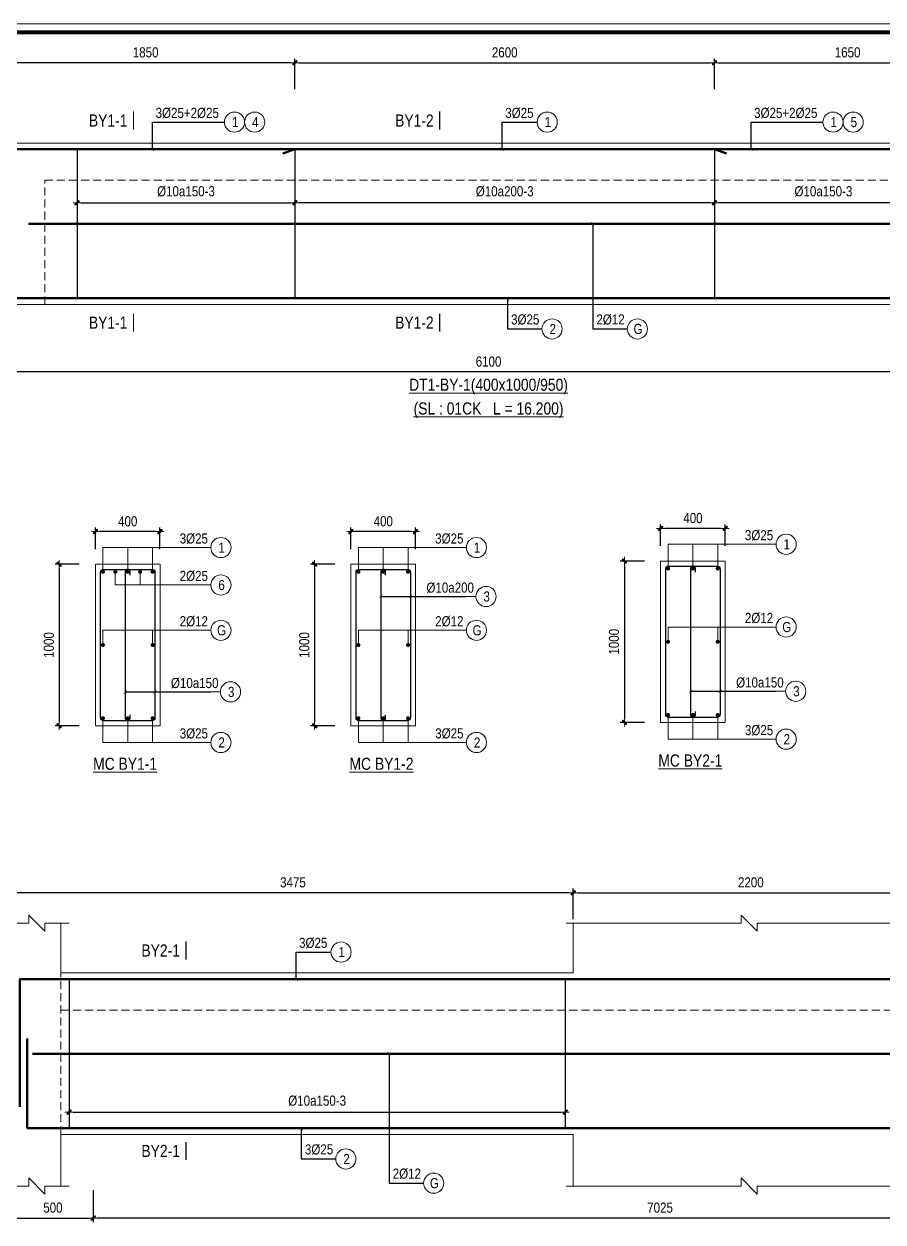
# Model space of a CAD drawing. Header units: millimetres. Extents: x 397144 to 8960116, y 345581 to 674207.
# Drawn here: x 4955070 to 4960394, y 632887 to 640310 of the extents above; entities that cross this region are included whole.
import ezdxf
from ezdxf.enums import TextEntityAlignment as Align

# ---------------------------------------------------------------- set-up
doc = ezdxf.new("R2010")
doc.units = ezdxf.units.MM
doc.header["$PDSIZE"] = -10
doc.linetypes.add('HIDDEN', pattern=[0.375, 0.25, -0.125])
doc.layers.get('0').update_dxf_attribs({"linetype": 'CONTINUOUS'})
doc.layers.get('Defpoints').update_dxf_attribs({"color": 12, "linetype": 'CONTINUOUS'})
for name, color, linetype, lineweight in [('CDAI', 8, 'CONTINUOUS', 30), ('CTHEP', 2, 'CONTINUOUS', 50), ('DBAO', 3, 'CONTINUOUS', 20), ('DGIONG', 4, 'CONTINUOUS', 13), ('KTH', 150, 'CONTINUOUS', 5), ('Net khuat', 8, 'HIDDEN', 13), ('STICK', 1, 'CONTINUOUS', 9), ('TEXT', 7, 'CONTINUOUS', 15)]:
    doc.layers.add(name, color=color, linetype=linetype, lineweight=lineweight)
doc.styles.add('Star-HelCon', font='VHELVCN_0.TTF')
doc.styles.add('TTP-HelCon', font='VHELVCN_0.TTF')
doc.styles.add('VNI-HELVE-CONDENSE', font='VHELVCN_0.TTF')
doc.dimstyles.new('kc-25', dxfattribs={"dimtxt": 62.5, "dimasz": 20, "dimexe": 20, "dimexo": 50, "dimgap": 25, "dimtad": 3, "dimdec": 0, "dimzin": 0, "dimdsep": 46, "dimtxsty": 'VNI-HELVE-CONDENSE', "dimblk": 'DIM', "dimcen": 2.5, "dimclrd": 256, "dimclre": 154, "dimclrt": 7, "dimaunit": 1, "dimadec": 0, "dimazin": 0, "dimtfac": 1, "dimtdec": 0, "dimtix": 1, "dimtmove": 0, "dimatfit": 3, "dimldrblk": 'DOT', "dimfxl": 1, "dimtolj": 1, "dimtzin": 0, "dimarcsym": 0})
doc.dimstyles.new('TTP-25', dxfattribs={"dimscale": 25, "dimtxt": 2.5, "dimasz": 1, "dimexe": 1, "dimexo": 1, "dimgap": 0.09, "dimtad": 0, "dimdec": 4, "dimrnd": 5, "dimzin": 9, "dimdsep": 46, "dimtxsty": 'TTP-HelCon', "dimblk": 'Stick1', "dimcen": 0.09, "dimdle": 1.5, "dimclrd": 256, "dimclre": 256, "dimclrt": 7, "dimadec": 0, "dimazin": 0, "dimtfac": 1, "dimtdec": 4, "dimtmove": 0, "dimatfit": 3, "dimldrblk": '_ArchTick1', "dimfxl": 1, "dimtvp": 1, "dimtolj": 1, "dimtzin": 0, "dimarcsym": 0})

# ---------------------------------------------------------------- blocks, each defined once
blk = doc.blocks.new('DIM')
h = blk.add_hatch(color=1)
h.paths.add_polyline_path([(0.49, 0.29, 1), (0.29, 0.49), (-0.19, 0), (0.19, 0)])
h.paths.add_polyline_path([(0.19, 0), (-0.19, 0), (-0.49, -0.29, 1), (-0.29, -0.49)])
at = {"color": 9}
for p, q in [((-0.19, 0), (-1.5, 0)), ((0.19, 0), (1.5, 0))]:
    blk.add_line(p, q, dxfattribs=at)
at = {"color": 1}
for p, q in [((-0.49, -0.29), (0.29, 0.49)), ((-0.29, -0.49), (0.49, 0.29)), ((-0.19, 0), (0.19, 0))]:
    blk.add_line(p, q, dxfattribs=at)
blk.add_arc((-0.39, -0.39), 0.138, 135, 315, dxfattribs=at)
blk = doc.blocks.new('Stick1')
at = {"layer": 'STICK'}
h = blk.add_hatch(color=256, dxfattribs=at)
edge = h.paths.add_edge_path()
edge.add_line((0.3, 0.5), (-0.5, -0.3))
edge.add_arc((-0.4, -0.4), 0.141, 135, 315)
edge.add_line((-0.3, -0.5), (0.5, 0.3))
edge.add_arc((0.4, 0.4), 0.141, 315, 495)
blk.add_line((1, 0), (-1, 0), dxfattribs=at)
blk.add_lwpolyline([(0.3, 0.5), (-0.5, -0.3, 1), (-0.3, -0.5), (0.5, 0.3, 1), (0.3, 0.5, 1)], format="xyb", dxfattribs=at)
blk = doc.blocks.new('*D440')
at = {"layer": 'Defpoints', "color": 0, "transparency": 16777216}
for p in [(4955399.4, 639342), (4956749.4, 639342), (4956749.4, 639202)]:
    blk.add_point(p, dxfattribs=at)
at = {"layer": 'KTH', "lineweight": -2, "transparency": 16777216}
for p, q in [((4955399.4, 639317), (4955399.4, 639177)), ((4956749.4, 639317), (4956749.4, 639177)), ((4955424.4, 639202), (4956724.4, 639202))]:
    blk.add_line(p, q, dxfattribs=at)
at = {"layer": 'KTH', "lineweight": -2, "transparency": 16777216, "xscale": 25, "yscale": 25, "zscale": 25, "rotation": 180}
blk.add_blockref('Stick1', (4955399.4, 639202), dxfattribs=at)
at = {"layer": 'KTH', "lineweight": -2, "transparency": 16777216, "xscale": 25, "yscale": 25, "zscale": 25}
blk.add_blockref('Stick1', (4956749.4, 639202), dxfattribs=at)
at = {"layer": 'KTH', "color": 7, "transparency": 16777216, "insert": (4956074.4, 639271.9), "char_height": 62.5, "attachment_point": 5, "style": 'TTP-HelCon'}
blk.add_mtext('\\A1;Þ10a150-3', dxfattribs=at)
blk = doc.blocks.new('_ArchTick1')
at = {"color": 0, "const_width": 3.81}
blk.add_lwpolyline([(-12.7, -12.7), (12.7, 12.7)], dxfattribs=at)
blk = doc.blocks.new('*D441')
at = {"layer": 'Defpoints', "color": 0, "transparency": 16777216}
for p in [(4954899.4, 640069.4), (4954899.4, 639880.4), (4956749.4, 639880.4)]:
    blk.add_point(p, dxfattribs=at)
at = {"layer": 'KTH', "lineweight": -2, "transparency": 16777216}
for p, q in [((4954899.4, 639905.4), (4954899.4, 640094.4)), ((4956724.4, 640069.4), (4954924.4, 640069.4)), ((4956749.4, 639905.4), (4956749.4, 640094.4))]:
    blk.add_line(p, q, dxfattribs=at)
at = {"layer": 'KTH', "lineweight": -2, "transparency": 16777216, "xscale": 25, "yscale": 25, "zscale": 25, "rotation": 180}
blk.add_blockref('Stick1', (4954899.4, 640069.4), dxfattribs=at)
at = {"layer": 'KTH', "lineweight": -2, "transparency": 16777216, "xscale": 25, "yscale": 25, "zscale": 25}
blk.add_blockref('Stick1', (4956749.4, 640069.4), dxfattribs=at)
at = {"layer": 'KTH', "color": 7, "transparency": 16777216, "insert": (4955824.4, 640133.2), "char_height": 62.5, "attachment_point": 5, "style": 'TTP-HelCon'}
blk.add_mtext('\\A1;1850', dxfattribs=at)
blk = doc.blocks.new('*D443')
at = {"layer": 'Defpoints', "color": 0, "transparency": 16777216}
for p in [(4954899.4, 638352), (4960999.4, 638352), (4954899.4, 638154)]:
    blk.add_point(p, dxfattribs=at)
at = {"layer": 'KTH', "lineweight": -2, "transparency": 16777216}
for p, q in [((4954899.4, 638327), (4954899.4, 638129)), ((4960999.4, 638327), (4960999.4, 638129)), ((4960974.4, 638154), (4954924.4, 638154))]:
    blk.add_line(p, q, dxfattribs=at)
at = {"layer": 'KTH', "lineweight": -2, "transparency": 16777216, "xscale": 25, "yscale": 25, "zscale": 25, "rotation": 180}
blk.add_blockref('Stick1', (4954899.4, 638154), dxfattribs=at)
at = {"layer": 'KTH', "lineweight": -2, "transparency": 16777216, "xscale": 25, "yscale": 25, "zscale": 25}
blk.add_blockref('Stick1', (4960999.4, 638154), dxfattribs=at)
at = {"layer": 'KTH', "color": 7, "transparency": 16777216, "insert": (4957949.4, 638217.8), "char_height": 62.5, "attachment_point": 5, "style": 'TTP-HelCon'}
blk.add_mtext('\\A1;6100', dxfattribs=at)
blk = doc.blocks.new('*D454')
at = {"layer": 'Defpoints', "color": 0, "transparency": 16777216}
for p in [(4959349.4, 640069.4), (4956749.4, 639880.4), (4959349.4, 639880.4)]:
    blk.add_point(p, dxfattribs=at)
at = {"layer": 'KTH', "lineweight": -2, "transparency": 16777216}
for p, q in [((4956749.4, 639905.4), (4956749.4, 640094.4)), ((4956774.4, 640069.4), (4959324.4, 640069.4)), ((4959349.4, 639905.4), (4959349.4, 640094.4))]:
    blk.add_line(p, q, dxfattribs=at)
at = {"layer": 'KTH', "lineweight": -2, "transparency": 16777216, "xscale": 25, "yscale": 25, "zscale": 25, "rotation": 180}
blk.add_blockref('Stick1', (4956749.4, 640069.4), dxfattribs=at)
at = {"layer": 'KTH', "lineweight": -2, "transparency": 16777216, "xscale": 25, "yscale": 25, "zscale": 25}
blk.add_blockref('Stick1', (4959349.4, 640069.4), dxfattribs=at)
at = {"layer": 'KTH', "color": 7, "transparency": 16777216, "insert": (4958049.4, 640133.2), "char_height": 62.5, "attachment_point": 5, "style": 'TTP-HelCon'}
blk.add_mtext('\\A1;2600', dxfattribs=at)
blk = doc.blocks.new('*D455')
at = {"layer": 'Defpoints', "color": 0, "transparency": 16777216}
for p in [(4960999.4, 640069.4), (4959349.4, 639880.4), (4960999.4, 639880.4)]:
    blk.add_point(p, dxfattribs=at)
at = {"layer": 'KTH', "lineweight": -2, "transparency": 16777216}
for p, q in [((4959349.4, 639905.4), (4959349.4, 640094.4)), ((4959374.4, 640069.4), (4960974.4, 640069.4)), ((4960999.4, 639905.4), (4960999.4, 640094.4))]:
    blk.add_line(p, q, dxfattribs=at)
at = {"layer": 'KTH', "lineweight": -2, "transparency": 16777216, "xscale": 25, "yscale": 25, "zscale": 25, "rotation": 180}
blk.add_blockref('Stick1', (4959349.4, 640069.4), dxfattribs=at)
at = {"layer": 'KTH', "lineweight": -2, "transparency": 16777216, "xscale": 25, "yscale": 25, "zscale": 25}
blk.add_blockref('Stick1', (4960999.4, 640069.4), dxfattribs=at)
at = {"layer": 'KTH', "color": 7, "transparency": 16777216, "insert": (4960174.4, 640133.2), "char_height": 62.5, "attachment_point": 5, "style": 'TTP-HelCon'}
blk.add_mtext('\\A1;1650', dxfattribs=at)
blk = doc.blocks.new('*D456')
at = {"layer": 'Defpoints', "color": 0, "transparency": 16777216}
for p in [(4959349.4, 639342), (4960699.4, 639342), (4959349.4, 639202)]:
    blk.add_point(p, dxfattribs=at)
at = {"layer": 'KTH', "lineweight": -2, "transparency": 16777216}
for p, q in [((4959349.4, 639317), (4959349.4, 639177)), ((4960699.4, 639317), (4960699.4, 639177)), ((4960674.4, 639202), (4959374.4, 639202))]:
    blk.add_line(p, q, dxfattribs=at)
at = {"layer": 'KTH', "lineweight": -2, "transparency": 16777216, "xscale": 25, "yscale": 25, "zscale": 25, "rotation": 180}
blk.add_blockref('Stick1', (4959349.4, 639202), dxfattribs=at)
at = {"layer": 'KTH', "lineweight": -2, "transparency": 16777216, "xscale": 25, "yscale": 25, "zscale": 25}
blk.add_blockref('Stick1', (4960699.4, 639202), dxfattribs=at)
at = {"layer": 'KTH', "color": 7, "transparency": 16777216, "insert": (4960024.4, 639271.9), "char_height": 62.5, "attachment_point": 5, "style": 'TTP-HelCon'}
blk.add_mtext('\\A1;Þ10a150-3', dxfattribs=at)
blk = doc.blocks.new('*D457')
at = {"layer": 'Defpoints', "color": 0, "transparency": 16777216}
for p in [(4956749.4, 639342), (4959349.4, 639342), (4956749.4, 639202)]:
    blk.add_point(p, dxfattribs=at)
at = {"layer": 'KTH', "lineweight": -2, "transparency": 16777216}
for p, q in [((4956749.4, 639317), (4956749.4, 639177)), ((4959349.4, 639317), (4959349.4, 639177)), ((4959324.4, 639202), (4956774.4, 639202))]:
    blk.add_line(p, q, dxfattribs=at)
at = {"layer": 'KTH', "lineweight": -2, "transparency": 16777216, "xscale": 25, "yscale": 25, "zscale": 25, "rotation": 180}
blk.add_blockref('Stick1', (4956749.4, 639202), dxfattribs=at)
at = {"layer": 'KTH', "lineweight": -2, "transparency": 16777216, "xscale": 25, "yscale": 25, "zscale": 25}
blk.add_blockref('Stick1', (4959349.4, 639202), dxfattribs=at)
at = {"layer": 'KTH', "color": 7, "transparency": 16777216, "insert": (4958049.4, 639271.9), "char_height": 62.5, "attachment_point": 5, "style": 'TTP-HelCon'}
blk.add_mtext('\\A1;Þ10a200-3', dxfattribs=at)
blk = doc.blocks.new('*D463')
at = {"layer": 'Defpoints', "color": 0, "transparency": 16777216}
for p in [(4955349.7, 634008.1), (4958424.7, 634008.1), (4958424.7, 633568.1)]:
    blk.add_point(p, dxfattribs=at)
at = {"layer": 'KTH', "lineweight": -2, "transparency": 16777216}
for p, q in [((4955349.7, 633983.1), (4955349.7, 633543.1)), ((4958424.7, 633983.1), (4958424.7, 633543.1)), ((4955374.7, 633568.1), (4958399.7, 633568.1))]:
    blk.add_line(p, q, dxfattribs=at)
at = {"layer": 'KTH', "lineweight": -2, "transparency": 16777216, "xscale": 25, "yscale": 25, "zscale": 25, "rotation": 180}
blk.add_blockref('Stick1', (4955349.7, 633568.1), dxfattribs=at)
at = {"layer": 'KTH', "lineweight": -2, "transparency": 16777216, "xscale": 25, "yscale": 25, "zscale": 25}
blk.add_blockref('Stick1', (4958424.7, 633568.1), dxfattribs=at)
at = {"layer": 'KTH', "color": 7, "transparency": 16777216, "insert": (4956887.2, 633638), "char_height": 62.5, "attachment_point": 5, "style": 'TTP-HelCon'}
blk.add_mtext('\\A1;Þ10a150-3', dxfattribs=at)
blk = doc.blocks.new('*D464')
at = {"layer": 'Defpoints', "color": 0, "transparency": 16777216}
for p in [(4954999.7, 634927.4), (4954999.7, 634738.4), (4958474.7, 634738.4)]:
    blk.add_point(p, dxfattribs=at)
at = {"layer": 'KTH', "lineweight": -2, "transparency": 16777216}
for p, q in [((4954999.7, 634763.4), (4954999.7, 634952.4)), ((4958449.7, 634927.4), (4955024.7, 634927.4)), ((4958474.7, 634763.4), (4958474.7, 634952.4))]:
    blk.add_line(p, q, dxfattribs=at)
at = {"layer": 'KTH', "lineweight": -2, "transparency": 16777216, "xscale": 25, "yscale": 25, "zscale": 25, "rotation": 180}
blk.add_blockref('Stick1', (4954999.7, 634927.4), dxfattribs=at)
at = {"layer": 'KTH', "lineweight": -2, "transparency": 16777216, "xscale": 25, "yscale": 25, "zscale": 25}
blk.add_blockref('Stick1', (4958474.7, 634927.4), dxfattribs=at)
at = {"layer": 'KTH', "color": 7, "transparency": 16777216, "insert": (4956737.2, 634991.2), "char_height": 62.5, "attachment_point": 5, "style": 'TTP-HelCon'}
blk.add_mtext('\\A1;3475', dxfattribs=at)
blk = doc.blocks.new('*D466')
at = {"layer": 'Defpoints', "color": 0, "transparency": 16777216}
for p in [(4955499.7, 633110), (4962524.7, 633110), (4955499.7, 632912)]:
    blk.add_point(p, dxfattribs=at)
at = {"layer": 'KTH', "lineweight": -2, "transparency": 16777216}
for p, q in [((4955499.7, 633085), (4955499.7, 632887)), ((4962524.7, 633085), (4962524.7, 632887)), ((4962499.7, 632912), (4955524.7, 632912))]:
    blk.add_line(p, q, dxfattribs=at)
at = {"layer": 'KTH', "lineweight": -2, "transparency": 16777216, "xscale": 25, "yscale": 25, "zscale": 25, "rotation": 180}
blk.add_blockref('Stick1', (4955499.7, 632912), dxfattribs=at)
at = {"layer": 'KTH', "lineweight": -2, "transparency": 16777216, "xscale": 25, "yscale": 25, "zscale": 25}
blk.add_blockref('Stick1', (4962524.7, 632912), dxfattribs=at)
at = {"layer": 'KTH', "color": 7, "transparency": 16777216, "insert": (4959012.2, 632975.8), "char_height": 62.5, "attachment_point": 5, "style": 'TTP-HelCon'}
blk.add_mtext('\\A1;7025', dxfattribs=at)
blk = doc.blocks.new('*D477')
at = {"layer": 'Defpoints', "color": 0, "transparency": 16777216}
for p in [(4954999.7, 633110), (4955499.7, 633110), (4955499.7, 632912)]:
    blk.add_point(p, dxfattribs=at)
at = {"layer": 'KTH', "lineweight": -2, "transparency": 16777216}
for p, q in [((4954999.7, 633085), (4954999.7, 632887)), ((4955499.7, 633085), (4955499.7, 632887)), ((4955024.7, 632912), (4955474.7, 632912))]:
    blk.add_line(p, q, dxfattribs=at)
at = {"layer": 'KTH', "lineweight": -2, "transparency": 16777216, "xscale": 25, "yscale": 25, "zscale": 25, "rotation": 180}
blk.add_blockref('Stick1', (4954999.7, 632912), dxfattribs=at)
at = {"layer": 'KTH', "lineweight": -2, "transparency": 16777216, "xscale": 25, "yscale": 25, "zscale": 25}
blk.add_blockref('Stick1', (4955499.7, 632912), dxfattribs=at)
at = {"layer": 'KTH', "color": 7, "transparency": 16777216, "insert": (4955249.7, 632975.8), "char_height": 62.5, "attachment_point": 5, "style": 'TTP-HelCon'}
blk.add_mtext('\\A1;500', dxfattribs=at)
blk = doc.blocks.new('CHG_XX_Khung ten')
blk.add_lwpolyline([(15, 579), (826, 579), (826, 15), (15, 15)], close=True)
at = {"color": 4, "linetype": 'Continuous', "const_width": 1}
blk.add_lwpolyline([(17, 577), (824, 577), (824, 17), (17, 17)], close=True, dxfattribs=at)
blk = doc.blocks.new('MC')
at = {"layer": 'CTHEP', "const_width": 10}
blk.add_lwpolyline([(0, 150), (0, 0)], dxfattribs=at)
at = {"layer": 'TEXT', "style": 'TTP-HelCon'}
blk.add_attdef('A', text='', height=100, dxfattribs=at).set_placement((-50, 25.5), align=Align.RIGHT)
blk = doc.blocks.new('*D991')
at = {"layer": 'Defpoints', "color": 0, "ltscale": 500, "transparency": 16777216}
for p in [(4955513.4, 637164.1), (4955513.4, 637030.9), (4955913.4, 637030.9)]:
    blk.add_point(p, dxfattribs=at)
at = {"layer": 'KTH', "lineweight": -2, "ltscale": 500, "transparency": 16777216}
for p, q in [((4955513.4, 637055.9), (4955513.4, 637189.1)), ((4955888.4, 637164.1), (4955538.4, 637164.1)), ((4955913.4, 637055.9), (4955913.4, 637189.1))]:
    blk.add_line(p, q, dxfattribs=at)
at = {"layer": 'KTH', "lineweight": -2, "ltscale": 500, "transparency": 16777216, "xscale": 25, "yscale": 25, "zscale": 25, "rotation": 180}
blk.add_blockref('Stick1', (4955513.4, 637164.1), dxfattribs=at)
at = {"layer": 'KTH', "lineweight": -2, "ltscale": 500, "transparency": 16777216, "xscale": 25, "yscale": 25, "zscale": 25}
blk.add_blockref('Stick1', (4955913.4, 637164.1), dxfattribs=at)
at = {"layer": 'KTH', "color": 7, "ltscale": 500, "transparency": 16777216, "insert": (4955713.4, 637228), "char_height": 62.5, "attachment_point": 5, "style": 'TTP-HelCon'}
blk.add_mtext('\\A1;400', dxfattribs=at)
blk = doc.blocks.new('*D992')
at = {"layer": 'Defpoints', "color": 0, "ltscale": 500, "transparency": 16777216}
for p in [(4955438.3, 636961.9), (4955288.4, 635961.9), (4955438.3, 635961.9)]:
    blk.add_point(p, dxfattribs=at)
at = {"layer": 'KTH', "lineweight": -2, "ltscale": 500, "transparency": 16777216}
for p, q in [((4955413.3, 636961.9), (4955263.4, 636961.9)), ((4955288.4, 636936.9), (4955288.4, 635986.9)), ((4955413.3, 635961.9), (4955263.4, 635961.9))]:
    blk.add_line(p, q, dxfattribs=at)
at = {"layer": 'KTH', "lineweight": -2, "ltscale": 500, "transparency": 16777216, "xscale": 25, "yscale": 25, "zscale": 25}
for p, rotation in [((4955288.4, 636961.9), 90), ((4955288.4, 635961.9), 270)]:
    blk.add_blockref('Stick1', p, dxfattribs=dict(at, rotation=rotation))
at = {"layer": 'KTH', "color": 7, "ltscale": 500, "transparency": 16777216, "insert": (4955224.6, 636461.9), "char_height": 62.5, "attachment_point": 5, "rotation": 90, "style": 'TTP-HelCon'}
blk.add_mtext('\\A1;1000', dxfattribs=at)
blk = doc.blocks.new('*D993')
at = {"layer": 'Defpoints', "color": 0, "ltscale": 500, "transparency": 16777216}
for p in [(4957096.8, 637164.1), (4957096.8, 637030.9), (4957496.8, 637030.9)]:
    blk.add_point(p, dxfattribs=at)
at = {"layer": 'KTH', "lineweight": -2, "ltscale": 500, "transparency": 16777216}
for p, q in [((4957096.8, 637055.9), (4957096.8, 637189.1)), ((4957471.8, 637164.1), (4957121.8, 637164.1)), ((4957496.8, 637055.9), (4957496.8, 637189.1))]:
    blk.add_line(p, q, dxfattribs=at)
at = {"layer": 'KTH', "lineweight": -2, "ltscale": 500, "transparency": 16777216, "xscale": 25, "yscale": 25, "zscale": 25, "rotation": 180}
blk.add_blockref('Stick1', (4957096.8, 637164.1), dxfattribs=at)
at = {"layer": 'KTH', "lineweight": -2, "ltscale": 500, "transparency": 16777216, "xscale": 25, "yscale": 25, "zscale": 25}
blk.add_blockref('Stick1', (4957496.8, 637164.1), dxfattribs=at)
at = {"layer": 'KTH', "color": 7, "ltscale": 500, "transparency": 16777216, "insert": (4957296.8, 637228), "char_height": 62.5, "attachment_point": 5, "style": 'TTP-HelCon'}
blk.add_mtext('\\A1;400', dxfattribs=at)
blk = doc.blocks.new('*D994')
at = {"layer": 'Defpoints', "color": 0, "ltscale": 500, "transparency": 16777216}
for p in [(4957021.6, 636961.9), (4956871.8, 635961.9), (4957021.6, 635961.9)]:
    blk.add_point(p, dxfattribs=at)
at = {"layer": 'KTH', "lineweight": -2, "ltscale": 500, "transparency": 16777216}
for p, q in [((4956996.6, 636961.9), (4956846.8, 636961.9)), ((4956871.8, 636936.9), (4956871.8, 635986.9)), ((4956996.6, 635961.9), (4956846.8, 635961.9))]:
    blk.add_line(p, q, dxfattribs=at)
at = {"layer": 'KTH', "lineweight": -2, "ltscale": 500, "transparency": 16777216, "xscale": 25, "yscale": 25, "zscale": 25}
for p, rotation in [((4956871.8, 636961.9), 90), ((4956871.8, 635961.9), 270)]:
    blk.add_blockref('Stick1', p, dxfattribs=dict(at, rotation=rotation))
at = {"layer": 'KTH', "color": 7, "ltscale": 500, "transparency": 16777216, "insert": (4956807.9, 636461.9), "char_height": 62.5, "attachment_point": 5, "rotation": 90, "style": 'TTP-HelCon'}
blk.add_mtext('\\A1;1000', dxfattribs=at)
blk = doc.blocks.new('*D995')
at = {"layer": 'Defpoints', "color": 0, "transparency": 16777216}
for p in [(4960674.7, 634927.4), (4958474.7, 634738.4), (4960674.7, 634738.4)]:
    blk.add_point(p, dxfattribs=at)
at = {"layer": 'KTH', "lineweight": -2, "transparency": 16777216}
for p, q in [((4958474.7, 634763.4), (4958474.7, 634952.4)), ((4958499.7, 634927.4), (4960649.7, 634927.4)), ((4960674.7, 634763.4), (4960674.7, 634952.4))]:
    blk.add_line(p, q, dxfattribs=at)
at = {"layer": 'KTH', "lineweight": -2, "transparency": 16777216, "xscale": 25, "yscale": 25, "zscale": 25, "rotation": 180}
blk.add_blockref('Stick1', (4958474.7, 634927.4), dxfattribs=at)
at = {"layer": 'KTH', "lineweight": -2, "transparency": 16777216, "xscale": 25, "yscale": 25, "zscale": 25}
blk.add_blockref('Stick1', (4960674.7, 634927.4), dxfattribs=at)
at = {"layer": 'KTH', "color": 7, "transparency": 16777216, "insert": (4959574.7, 634991.2), "char_height": 62.5, "attachment_point": 5, "style": 'TTP-HelCon'}
blk.add_mtext('\\A1;2200', dxfattribs=at)
blk = doc.blocks.new('*D996')
at = {"layer": 'Defpoints', "color": 0, "ltscale": 500, "transparency": 16777216}
for p in [(4959015.9, 637184.4), (4959015.9, 637051.2), (4959415.9, 637051.2)]:
    blk.add_point(p, dxfattribs=at)
at = {"layer": 'KTH', "lineweight": -2, "ltscale": 500, "transparency": 16777216}
for p, q in [((4959015.9, 637076.2), (4959015.9, 637209.4)), ((4959390.9, 637184.4), (4959040.9, 637184.4)), ((4959415.9, 637076.2), (4959415.9, 637209.4))]:
    blk.add_line(p, q, dxfattribs=at)
at = {"layer": 'KTH', "lineweight": -2, "ltscale": 500, "transparency": 16777216, "xscale": 25, "yscale": 25, "zscale": 25, "rotation": 180}
blk.add_blockref('Stick1', (4959015.9, 637184.4), dxfattribs=at)
at = {"layer": 'KTH', "lineweight": -2, "ltscale": 500, "transparency": 16777216, "xscale": 25, "yscale": 25, "zscale": 25}
blk.add_blockref('Stick1', (4959415.9, 637184.4), dxfattribs=at)
at = {"layer": 'KTH', "color": 7, "ltscale": 500, "transparency": 16777216, "insert": (4959215.9, 637248.3), "char_height": 62.5, "attachment_point": 5, "style": 'TTP-HelCon'}
blk.add_mtext('\\A1;400', dxfattribs=at)
blk = doc.blocks.new('*D997')
at = {"layer": 'Defpoints', "color": 0, "ltscale": 500, "transparency": 16777216}
for p in [(4958940.7, 636982.2), (4958790.9, 635982.2), (4958940.7, 635982.2)]:
    blk.add_point(p, dxfattribs=at)
at = {"layer": 'KTH', "lineweight": -2, "ltscale": 500, "transparency": 16777216}
for p, q in [((4958915.7, 636982.2), (4958765.9, 636982.2)), ((4958790.9, 636957.2), (4958790.9, 636007.2)), ((4958915.7, 635982.2), (4958765.9, 635982.2))]:
    blk.add_line(p, q, dxfattribs=at)
at = {"layer": 'KTH', "lineweight": -2, "ltscale": 500, "transparency": 16777216, "xscale": 25, "yscale": 25, "zscale": 25}
for p, rotation in [((4958790.9, 636982.2), 90), ((4958790.9, 635982.2), 270)]:
    blk.add_blockref('Stick1', p, dxfattribs=dict(at, rotation=rotation))
at = {"layer": 'KTH', "color": 7, "ltscale": 500, "transparency": 16777216, "insert": (4958727, 636482.2), "char_height": 62.5, "attachment_point": 5, "rotation": 90, "style": 'TTP-HelCon'}
blk.add_mtext('\\A1;1000', dxfattribs=at)

msp = doc.modelspace()

# ---------------------------------------------------------------- linework, layer by layer
at = {"layer": 'CDAI', "ltscale": 52.5}
for p, q in [((4955399.3638, 639532.96464), (4955399.3638, 638610.96464)), ((4956749.3638, 639532.96464), (4956749.3638, 638610.96464)), ((4959349.3638, 639532.96464), (4959349.3638, 638610.96464)), ((4955349.67268, 634394.97938), (4955349.67268, 633464.97938))]:
    msp.add_line(p, q, dxfattribs=at)
at = {"layer": 'CTHEP'}
for p, q in [((4956674.3638, 639507.96464), (4956749.3638, 639532.96464)), ((4959424.3638, 639507.96464), (4959349.3638, 639532.96464))]:
    msp.add_line(p, q, dxfattribs=at)
for points in [[(4971069.36379, 639532.96464), (4954929.3638, 639532.96464)], [(4954999.3638, 638610.96464), (4971035.14123, 638610.96464)], [(4959674.67268, 634390.97938), (4955044.67268, 634390.97938), (4955044.67268, 633600.11032)], [(4968924.67268, 633765.54946), (4968924.67268, 633765.54946), (4968924.67268, 634390.97938), (4959674.67268, 634390.97938)], [(4955090.52796, 634021.86718), (4955090.52796, 634021.86718), (4955090.52796, 633468.97938), (4959674.67268, 633468.97938)], [(4959674.67268, 633468.97938), (4968874.67268, 633468.97938), (4968874.67268, 633993.54109)]]:
    msp.add_lwpolyline(points, dxfattribs=at)
at = {"layer": 'DBAO'}
for points in [[(4960749.3638, 639571.96464), (4954899.3638, 639571.96464), (4954899.3638, 638571.96464), (4960749.3638, 638571.96464)], [(4955299.67268, 634738.37372), (4955299.67268, 634429.97938), (4958474.67268, 634429.97938)], [(4955299.67268, 633109.97938), (4955299.67268, 633429.97938), (4958474.67268, 633429.97938)]]:
    msp.add_lwpolyline(points, dxfattribs=at)
at = {"layer": 'DGIONG'}
for points in [[(4954949.67268, 634738.37372), (4955099.67268, 634738.37372), (4955099.67268, 634788.37372), (4955199.67268, 634688.37372), (4955199.67268, 634738.37372), (4955349.67268, 634738.37372)], [(4954949.67268, 633109.97938), (4955099.67268, 633109.97938), (4955099.67268, 633159.97938), (4955199.67268, 633059.97938), (4955199.67268, 633109.97938), (4955349.67268, 633109.97938)]]:
    msp.add_lwpolyline(points, dxfattribs=at)
for centre in [(4958313.06411, 639701.47375), (4958342.92521, 638419.92038), (4957035.40237, 634559.48849), (4957065.26346, 633277.93512)]:
    msp.add_circle(centre, 62.5, dxfattribs=at)
at = {"layer": 'Net khuat', "ltscale": 200}
for p, q in [((4955299.67268, 633429.97938), (4955299.67268, 634429.97938)), ((4955299.67268, 634199.97938), (4968524.67268, 634199.97938))]:
    msp.add_line(p, q, dxfattribs=at)
msp.add_lwpolyline([(4954899.3638, 638571.96464), (4954899.3638, 638571.96464), (4955199.3638, 638571.96464), (4955199.3638, 639341.96464), (4970799.36379, 639341.96464), (4970799.36379, 638571.96464), (4970799.36379, 638571.96464), (4971099.36379, 638571.96464)], dxfattribs=at)

# ---------------------------------------------------------------- texts
at = {"layer": 'TEXT', "style": 'TTP-HelCon'}
for p in [(4958052.94023, 639727.32669), (4958089.11734, 638447.81743), (4956775.27848, 634585.34143), (4956811.45559, 633305.83218)]:
    msp.add_text('3Þ25', height=62.5, dxfattribs=at).set_placement(p)
at = {"layer": 'TEXT', "style": 'Star-HelCon'}
for s, p in [('1', (4958317.23078, 639701.47375)), ('2', (4958347.09187, 638419.92038)), ('1', (4957039.56903, 634559.48849)), ('2', (4957069.43013, 633277.93512))]:
    msp.add_text(s, height=62.5, dxfattribs=at).set_placement(p, align=Align.MIDDLE)
at = {"layer": 'TEXT', "style": 'TTP-HelCon'}
for s, p in [('%%UDT1-BY-1(400x1000/950)', (4957949.3638, 638036.87685)), ('%%U(SL : 01CK   L = 16.200)', (4957949.3638, 637889.98225))]:
    msp.add_text(s, height=75, dxfattribs=at).set_placement(p, align=Align.CENTER)

# ---------------------------------------------------------------- dimensions: what is measured, and where the dimension line sits
at = {"layer": 'KTH'}
for base, p1, p2, picture, middle in [((4954899.3638, 640069.35898), (4956749.3638, 639880.35898), (4954899.3638, 639880.35898), '*D441', (4955824.3638, 640133.19231)), ((4954899.3638, 638153.98677), (4960999.3638, 638351.96464), (4954899.3638, 638351.96464), '*D443', (4957949.3638, 638217.8201)), ((4954999.67268, 634927.37372), (4958474.67268, 634738.37372), (4954999.67268, 634738.37372), '*D464', (4956737.17268, 634991.20705)), ((4955499.67268, 632912.00151), (4962524.67268, 633109.97938), (4955499.67268, 633109.97938), '*D466', (4959012.17268, 632975.83484))]:
    dim = msp.add_linear_dim(base=base, p1=p1, p2=p2, dimstyle='TTP-25', override={"dimtmove": 1}, dxfattribs=at)
    dim.commit()
    dim.dimension.update_dxf_attribs({"geometry": picture, "text_midpoint": middle})
for base, p1, p2, picture, middle in [((4959349.3638, 640069.35898), (4956749.3638, 639880.35898), (4959349.3638, 639880.35898), '*D454', (4958049.3638, 640133.19231)), ((4960999.3638, 640069.35898), (4959349.3638, 639880.35898), (4960999.3638, 639880.35898), '*D455', (4960174.3638, 640133.19231)), ((4955499.67268, 632912.00151), (4954999.67268, 633109.97938), (4955499.67268, 633109.97938), '*D477', (4955249.67268, 632975.83484))]:
    dim = msp.add_linear_dim(base=base, p1=p1, p2=p2, angle=180, dimstyle='TTP-25', override={"dimtmove": 1}, dxfattribs=at)
    dim.commit()
    dim.dimension.update_dxf_attribs({"geometry": picture, "text_midpoint": middle})
for base, p1, p2, picture, middle in [((4956749.3638, 639201.95146), (4955399.3638, 639341.96464), (4956749.3638, 639341.96464), '*D440', (4956074.3638, 639271.86812)), ((4958424.67268, 633568.11068), (4955349.67268, 634008.12386), (4958424.67268, 634008.12386), '*D463', (4956887.17268, 633638.02735))]:
    dim = msp.add_linear_dim(base=base, p1=p1, p2=p2, text='Þ10a150-3', dimstyle='TTP-25', override={"dimtmove": 1}, dxfattribs=at)
    dim.commit()
    dim.dimension.update_dxf_attribs({"geometry": picture, "text_midpoint": middle})
for base, p1, p2, text, picture, middle in [((4956749.3638, 639201.95146), (4959349.3638, 639341.96464), (4956749.3638, 639341.96464), 'Þ10a200-3', '*D457', (4958049.3638, 639271.86812)), ((4959349.3638, 639201.95146), (4960699.3638, 639341.96464), (4959349.3638, 639341.96464), 'Þ10a150-3', '*D456', (4960024.3638, 639271.86812))]:
    dim = msp.add_linear_dim(base=base, p1=p1, p2=p2, angle=180, text=text, dimstyle='TTP-25', override={"dimtmove": 1}, dxfattribs=at)
    dim.commit()
    dim.dimension.update_dxf_attribs({"geometry": picture, "text_midpoint": middle})

# ---------------------------------------------------------------- leaders
at = {"layer": 'DGIONG'}
for points in [[(4958034.42846, 639532.96464), (4958034.42819, 639701.47375), (4958250.56411, 639701.47375)], [(4958066.10557, 638606.96464), (4958066.10531, 638419.92038), (4958280.42521, 638419.92038)], [(4956756.76671, 634390.97938), (4956756.76645, 634559.48849), (4956972.90237, 634559.48849)], [(4956788.44383, 633464.97938), (4956788.44356, 633277.93512), (4957002.76346, 633277.93512)]]:
    msp.add_leader(points, dimstyle='kc-25', override={"dimtad": 0, "dimldrblk": 'ArchTick', "dimfxl": 100, "dimarcsym": 1}, dxfattribs=at)

# ---------------------------------------------------------------- next in the draw order: block references
at = {"layer": 'KTH', "ltscale": 0.8, "xscale": 25.92478421702978, "yscale": 25.92478421702978, "zscale": 25.92478421702978}
msp.add_blockref('CHG_XX_Khung ten', (4953653.34321, 625299.06132), dxfattribs=at)

# ---------------------------------------------------------------- next in the draw order: linework, layer by layer
at = {"layer": 'CDAI', "ltscale": 52.5}
msp.add_line((4958424.67268, 634394.97938), (4958424.67268, 633464.97938), dxfattribs=at)
at = {"layer": 'CDAI'}
for points in [[(4955563.4199, 636930.6303), (4955863.4199, 636930.6303, -0.4142135624), (4955882.1699, 636911.8803), (4955882.1699, 636011.8803, -0.4142135624), (4955863.4199, 635993.1303), (4955563.4199, 635993.1303, -0.4142135624), (4955544.6699, 636011.8803), (4955544.6699, 636911.8803, -0.4142135624)], [(4957146.76931, 636930.6303), (4957446.76931, 636930.6303, -0.4142135624), (4957465.51931, 636911.8803), (4957465.51931, 636011.8803, -0.4142135624), (4957446.76931, 635993.1303), (4957146.76931, 635993.1303, -0.4142135624), (4957128.01931, 636011.8803), (4957128.01931, 636911.8803, -0.4142135624)], [(4959065.86486, 636950.9479), (4959365.86486, 636950.9479, -0.4142135624), (4959384.61486, 636932.1979), (4959384.61486, 636032.1979, -0.4142135624), (4959365.86486, 636013.4479), (4959065.86486, 636013.4479, -0.4142135624), (4959047.11486, 636032.1979), (4959047.11486, 636932.1979, -0.4142135624)]]:
    msp.add_lwpolyline(points, format="xyb", close=True, dxfattribs=at)
for points in [[(4955728.4199, 636893.71031), (4955728.4199, 636915.6303, 0.4142135624), (4955713.4199, 636930.6303), (4955713.4199, 636930.6303, 0.4142135624), (4955698.4199, 636915.6303), (4955698.4199, 636008.1303, 0.4142135624), (4955713.4199, 635993.1303), (4955713.4199, 635993.1303, 0.4142135624), (4955728.4199, 636008.1303), (4955728.4199, 636030.05029)], [(4957311.76931, 636893.71031), (4957311.76931, 636915.6303, 0.4142135624), (4957296.76931, 636930.6303), (4957296.76931, 636930.6303, 0.4142135624), (4957281.76931, 636915.6303), (4957281.76931, 636008.1303, 0.4142135624), (4957296.76931, 635993.1303), (4957296.76931, 635993.1303, 0.4142135624), (4957311.76931, 636008.1303), (4957311.76931, 636030.05029)], [(4959230.86486, 636914.02791), (4959230.86486, 636935.9479, 0.4142135624), (4959215.86486, 636950.9479), (4959215.86486, 636950.9479, 0.4142135624), (4959200.86486, 636935.9479), (4959200.86486, 636028.4479, 0.4142135624), (4959215.86486, 636013.4479), (4959215.86486, 636013.4479, 0.4142135624), (4959230.86486, 636028.4479), (4959230.86486, 636050.36789)]]:
    msp.add_lwpolyline(points, format="xyb", dxfattribs=at)
at = {"layer": 'CTHEP'}
for p, q in [((4955097.97081, 639071.96464), (4971004.75718, 639071.96464)), ((4955123.15863, 633929.97938), (4960351.59074, 633929.97938)), ((4960351.59074, 633929.97938), (4968731.09356, 633929.97938))]:
    msp.add_line(p, q, dxfattribs=at)
at = {"layer": 'CTHEP', "const_width": 12.5}
for points in [[(4955553.4199, 636915.6303, 1), (4955565.9199, 636915.6303, 1)], [(4955630.2949, 636915.6303, 1), (4955642.7949, 636915.6303, 1)], [(4955707.1699, 636915.6303, 1), (4955719.6699, 636915.6303, 1)], [(4955796.5449, 636915.6303, -1), (4955784.0449, 636915.6303, -1)], [(4955860.9199, 636915.6303, 1), (4955873.4199, 636915.6303, 1)], [(4957136.76931, 636915.6303, 1), (4957149.26931, 636915.6303, 1)], [(4957290.51931, 636915.6303, 1), (4957303.01931, 636915.6303, 1)], [(4957444.26931, 636915.6303, 1), (4957456.76931, 636915.6303, 1)], [(4959055.86486, 636935.9479, 1), (4959068.36486, 636935.9479, 1)], [(4959209.61486, 636935.9479, 1), (4959222.11486, 636935.9479, 1)], [(4959363.36486, 636935.9479, 1), (4959375.86486, 636935.9479, 1)], [(4959055.86486, 636482.1979, 1), (4959068.36486, 636482.1979, 1)], [(4959363.36486, 636482.1979, 1), (4959375.86486, 636482.1979, 1)], [(4955553.4199, 636461.8803, 1), (4955565.9199, 636461.8803, 1)], [(4955860.9199, 636461.8803, 1), (4955873.4199, 636461.8803, 1)], [(4957136.76931, 636461.8803, 1), (4957149.26931, 636461.8803, 1)], [(4957444.26931, 636461.8803, 1), (4957456.76931, 636461.8803, 1)], [(4959055.86486, 636028.4479, 1), (4959068.36486, 636028.4479, 1)], [(4959209.61486, 636028.4479, 1), (4959222.11486, 636028.4479, 1)], [(4959363.36486, 636028.4479, 1), (4959375.86486, 636028.4479, 1)], [(4955553.4199, 636008.1303, 1), (4955565.9199, 636008.1303, 1)], [(4955707.1699, 636008.1303, 1), (4955719.6699, 636008.1303, 1)], [(4955860.9199, 636008.1303, 1), (4955873.4199, 636008.1303, 1)], [(4957136.76931, 636008.1303, 1), (4957149.26931, 636008.1303, 1)], [(4957290.51931, 636008.1303, 1), (4957303.01931, 636008.1303, 1)], [(4957444.26931, 636008.1303, 1), (4957456.76931, 636008.1303, 1)]]:
    msp.add_lwpolyline(points, format="xyb", close=True, dxfattribs=at)
at = {"layer": 'DBAO', "flags": 128}
for points in [[(4955913.4199, 636961.8803), (4955913.4199, 635961.8803), (4955513.4199, 635961.8803), (4955513.4199, 636961.8803)], [(4955513.4199, 636961.8803), (4955913.4199, 636961.8803)], [(4957496.76931, 636961.8803), (4957496.76931, 635961.8803), (4957096.76931, 635961.8803), (4957096.76931, 636961.8803)], [(4957096.76931, 636961.8803), (4957496.76931, 636961.8803)], [(4959415.86486, 636982.1979), (4959415.86486, 635982.1979), (4959015.86486, 635982.1979), (4959015.86486, 636982.1979)], [(4959015.86486, 636982.1979), (4959415.86486, 636982.1979)]]:
    msp.add_lwpolyline(points, dxfattribs=at)
at = {"layer": 'DBAO'}
for points in [[(4958474.67268, 634738.37372), (4958474.67268, 634429.97938)], [(4958474.67268, 633109.97938), (4958474.67268, 633429.97938)]]:
    msp.add_lwpolyline(points, dxfattribs=at)
at = {"layer": 'DGIONG'}
for p, q in [((4959062.11486, 636935.9479), (4959062.11486, 637085.9479)), ((4959062.11486, 637085.9479), (4959730.86486, 637085.9479)), ((4959215.86486, 636935.9479), (4959215.86486, 637085.9479)), ((4959369.61486, 636935.9479), (4959369.61486, 637085.9479)), ((4955559.6699, 636915.6303), (4955559.6699, 637065.6303)), ((4955559.6699, 637065.6303), (4956228.4199, 637065.6303)), ((4955713.4199, 636915.6303), (4955713.4199, 637065.6303)), ((4955867.1699, 636915.6303), (4955867.1699, 637065.6303)), ((4957143.01931, 636915.6303), (4957143.01931, 637065.6303)), ((4957143.01931, 637065.6303), (4957811.76931, 637065.6303)), ((4957296.76931, 636915.6303), (4957296.76931, 637065.6303)), ((4957450.51931, 636915.6303), (4957450.51931, 637065.6303)), ((4955636.5449, 636915.6303), (4955636.5449, 636833.70726)), ((4955790.2949, 636915.6303), (4955790.2949, 636833.70726)), ((4955636.5449, 636833.70726), (4956228.4199, 636833.70726)), ((4957465.51931, 636762.6863), (4957871.26931, 636762.6863)), ((4959062.11486, 636482.1979), (4959062.11486, 636573.35555)), ((4959062.11486, 636573.35555), (4959730.86486, 636573.35555)), ((4959369.44821, 636482.20013), (4959369.44821, 636573.35777)), ((4955559.6699, 636461.8803), (4955559.6699, 636553.03794)), ((4955559.6699, 636553.03794), (4956228.4199, 636553.03794)), ((4955867.00325, 636461.88252), (4955867.00325, 636553.04016)), ((4957143.01931, 636461.8803), (4957143.01931, 636553.03794)), ((4957143.01931, 636553.03794), (4957811.76931, 636553.03794)), ((4957450.51931, 636461.8803), (4957450.51931, 636553.03794)), ((4955882.1699, 636171.73858), (4956287.9199, 636171.73858)), ((4959384.61486, 636175.22597), (4959790.36486, 636175.22597)), ((4955559.6699, 635858.1303), (4955559.6699, 636008.1303)), ((4955713.4199, 635858.1303), (4955713.4199, 636008.1303)), ((4955867.1699, 635858.1303), (4955867.1699, 636008.1303)), ((4957143.01931, 635858.1303), (4957143.01931, 636008.1303)), ((4957296.76931, 635858.1303), (4957296.76931, 636008.1303)), ((4957450.51931, 635858.1303), (4957450.51931, 636008.1303)), ((4959062.11486, 635878.4479), (4959062.11486, 636028.4479)), ((4959215.86486, 635878.4479), (4959215.86486, 636028.4479)), ((4959369.61486, 635878.4479), (4959369.61486, 636028.4479)), ((4955559.6699, 635858.1303), (4956228.4199, 635858.1303)), ((4957143.01931, 635858.1303), (4957811.76931, 635858.1303)), ((4959062.11486, 635878.4479), (4959730.86486, 635878.4479))]:
    msp.add_line(p, q, dxfattribs=at)
for points in [[(4958429.38176, 634738.37372), (4959514.54859, 634738.37372), (4959514.54859, 634788.37372), (4959614.54859, 634688.37372), (4959614.54859, 634738.37372), (4960727.67008, 634738.37372)], [(4958429.38176, 633109.97938), (4959514.54859, 633109.97938), (4959514.54859, 633159.97938), (4959614.54859, 633059.97938), (4959614.54859, 633109.97938), (4960727.67008, 633109.97938)]]:
    msp.add_lwpolyline(points, dxfattribs=at)
for centre in [(4956375.19014, 639701.47375), (4956500.19014, 639701.47375), (4960084.0096, 639701.47375), (4960209.0096, 639701.47375), (4958871.60217, 638419.92038), (4959793.36486, 637085.9479), (4956290.9199, 637065.6303), (4957874.26931, 637065.6303), (4956290.9199, 636833.70726), (4957933.76931, 636762.6863), (4959793.36486, 636573.35555), (4956290.9199, 636553.03794), (4957874.26931, 636553.03794), (4956350.4199, 636171.73858), (4959852.86486, 636175.22597), (4956290.9199, 635858.1303), (4957874.26931, 635858.1303), (4959793.36486, 635878.4479), (4957609.45965, 633127.93512)]:
    msp.add_circle(centre, 62.5, dxfattribs=at)

# ---------------------------------------------------------------- next in the draw order: block references
at = {"xscale": 0.75, "yscale": 0.75, "zscale": 0.75}
for p, values in [((4955749.24557, 639654.85898), {'A': 'BY1-1'}), ((4957646.74455, 639654.85898), {'A': 'BY1-2'}), ((4955749.24557, 638402.62159), {'A': 'BY1-1'}), ((4957646.74455, 638402.62159), {'A': 'BY1-2'}), ((4956074.3624, 634512.87372), {'A': 'BY2-1'}), ((4956074.3624, 633270.63772), {'A': 'BY2-1'})]:
    msp.add_blockref('MC', p, dxfattribs=at).add_auto_attribs(values)

# ---------------------------------------------------------------- next in the draw order: texts
at = {"layer": 'TEXT', "style": 'TTP-HelCon'}
for s, p in [('3Þ25+2Þ25', (4955886.18812, 639727.32669)), ('3Þ25+2Þ25', (4959595.00758, 639727.32669)), ('2Þ12', (4958617.79431, 638447.81743)), ('2Þ12', (4957355.65178, 633155.83218))]:
    msp.add_text(s, height=62.5, dxfattribs=at).set_placement(p)
at = {"layer": 'TEXT', "style": 'Star-HelCon'}
for s, p in [('1', (4956379.3568, 639701.47375)), ('4', (4956504.3568, 639701.47375)), ('1', (4960088.17627, 639701.47375)), ('5', (4960213.17627, 639701.47375)), ('G', (4958875.76884, 638419.92038)), ('1', (4956295.08657, 637065.6303)), ('1', (4957878.43597, 637065.6303)), ('1', (4959797.53153, 637085.9479)), ('6', (4956295.08657, 636833.70726)), ('3', (4957937.93597, 636762.6863)), ('G', (4956295.08657, 636553.03794)), ('G', (4957878.43597, 636553.03794)), ('G', (4959797.53153, 636573.35555)), ('3', (4956354.58657, 636171.73858)), ('3', (4959857.03153, 636175.22597)), ('2', (4956295.08657, 635858.1303)), ('2', (4957878.43597, 635858.1303)), ('2', (4959797.53153, 635878.4479)), ('G', (4957613.62631, 633127.93512))]:
    msp.add_text(s, height=62.5, dxfattribs=at).set_placement(p, align=Align.MIDDLE)
at = {"layer": 'TEXT', "style": 'TTP-HelCon'}
for s, height, p in [('3Þ25', 62.5, (4956122.9199, 637090.6303)), ('3Þ25', 62.5, (4957706.26931, 637090.6303)), ('3Þ25', 62.5, (4959625.36486, 637110.9479)), ('2Þ25', 62.5, (4956122.9199, 636858.70726)), ('Þ10a200', 62.5, (4957711.76931, 636786.1863)), ('2Þ12', 62.5, (4956122.9199, 636578.03794)), ('2Þ12', 62.5, (4957706.26931, 636578.03794)), ('2Þ12', 62.5, (4959625.36486, 636598.35555)), ('Þ10a150', 62.5, (4956128.4199, 636195.23858)), ('Þ10a150', 62.5, (4959630.86486, 636198.72597)), ('3Þ25', 62.5, (4959625.6302, 635903.4479)), ('3Þ25', 62.5, (4956123.18524, 635883.1303)), ('3Þ25', 62.5, (4957706.53465, 635883.1303)), ('%%UMC BY1-1', 75, (4955697.19972, 635688.58676)), ('%%UMC BY1-2', 75, (4957285.83277, 635688.58676)), ('%%UMC BY2-1', 75, (4959199.64468, 635708.90437))]:
    msp.add_text(s, height=height, dxfattribs=at).set_placement(p, align=Align.CENTER)

# ---------------------------------------------------------------- next in the draw order: dimensions: what is measured, and where the dimension line sits
at = {"layer": 'KTH', "ltscale": 500}
for base, p1, p2, picture, middle in [((4955513.4199, 637164.1303), (4955913.4199, 637030.89224), (4955513.4199, 637030.89224), '*D991', (4955713.4199, 637227.96363)), ((4957096.76931, 637164.1303), (4957496.76931, 637030.89224), (4957096.76931, 637030.89224), '*D993', (4957296.76931, 637227.96363)), ((4959015.86486, 637184.4479), (4959415.86486, 637051.20985), (4959015.86486, 637051.20985), '*D996', (4959215.86486, 637248.28124))]:
    dim = msp.add_linear_dim(base=base, p1=p1, p2=p2, dimstyle='TTP-25', override={"dimtxsty": 'TTP-HelCon'}, dxfattribs=at)
    dim.commit()
    dim.dimension.update_dxf_attribs({"geometry": picture, "text_midpoint": middle})
for base, p1, p2, picture, middle in [((4958790.87831, 635982.1979), (4958940.71112, 636982.1979), (4958940.71112, 635982.1979), '*D997', (4958727.04498, 636482.1979)), ((4955288.43335, 635961.8803), (4955438.26616, 636961.8803), (4955438.26616, 635961.8803), '*D992', (4955224.60002, 636461.8803)), ((4956871.78275, 635961.8803), (4957021.61557, 636961.8803), (4957021.61557, 635961.8803), '*D994', (4956807.94942, 636461.8803))]:
    dim = msp.add_linear_dim(base=base, p1=p1, p2=p2, angle=90, dimstyle='TTP-25', override={"dimtxsty": 'TTP-HelCon'}, dxfattribs=at)
    dim.commit()
    dim.dimension.update_dxf_attribs({"geometry": picture, "text_midpoint": middle})
at = {"layer": 'KTH'}
dim = msp.add_linear_dim(base=(4960674.67268, 634927.37372), p1=(4958474.67268, 634738.37372), p2=(4960674.67268, 634738.37372), dimstyle='TTP-25', override={"dimtmove": 1}, dxfattribs=at)
dim.commit()
dim.dimension.update_dxf_attribs({"geometry": '*D995', "text_midpoint": (4959574.67268, 634991.20705)})

# ---------------------------------------------------------------- next in the draw order: leaders
at = {"layer": 'DGIONG'}
for points in [[(4955867.67635, 639532.96464), (4955867.67608, 639701.47375), (4956312.69014, 639701.47375)], [(4959576.49581, 639532.96464), (4959576.49554, 639701.47375), (4960021.5096, 639701.47375)], [(4958594.78254, 639071.96464), (4958594.78227, 638419.92038), (4958809.10217, 638419.92038)], [(4957281.76931, 636762.6863), (4957627.69976, 636762.6863)], [(4957465.51931, 636762.6863), (4957811.44976, 636762.6863)], [(4959200.86486, 636175.22597), (4959546.79531, 636175.22597)], [(4959384.61486, 636175.22597), (4959730.54531, 636175.22597)], [(4955698.4199, 636171.73858), (4956044.35035, 636171.73858)], [(4955882.1699, 636171.73858), (4956228.10035, 636171.73858)], [(4957332.64001, 633929.97938), (4957332.63975, 633127.93512), (4957546.95965, 633127.93512)]]:
    msp.add_leader(points, dimstyle='kc-25', override={"dimtad": 0, "dimldrblk": 'ArchTick', "dimfxl": 100, "dimarcsym": 1}, dxfattribs=at)

doc.saveas('drawing.dxf')
